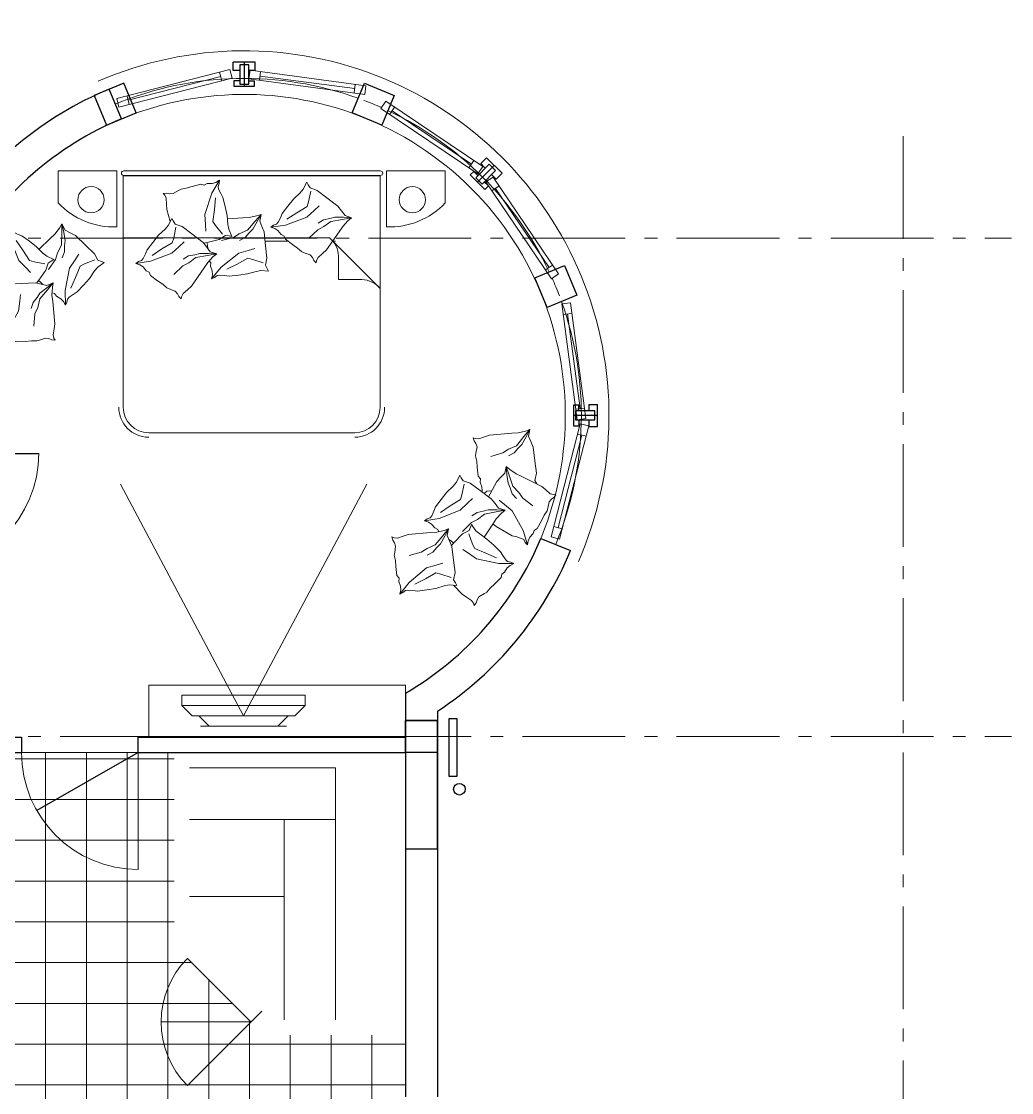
# Model space of a CAD drawing. Header units: millimetres. Extents: x -133165 to 20117, y 15722 to 63536.
# Drawn here: x -76348 to -68638, y 29798 to 38139 of the extents above; entities that cross this region are included whole.
import ezdxf

# ---------------------------------------------------------------- set-up
doc = ezdxf.new("R2010")
doc.units = ezdxf.units.MM
doc.linetypes.add('GOST2.303 5', pattern=[24, 20, -1.5, 1, -1.5])
doc.linetypes.add('GOST2.303 6', pattern=[12, 8, -1.5, 1, -1.5])
doc.layers.get('0').update_dxf_attribs({"lineweight": 15})
for name, color, linetype, lineweight in [('axis', 7, 'GOST2.303 5', 9), ('Furniture', 28, 'Continuous', 9), ('hatch', 8, 'Continuous', 5), ('v', 140, 'Continuous', 20), ('wall', 5, 'Continuous', 60)]:
    doc.layers.add(name, color=color, linetype=linetype, lineweight=lineweight)
doc.layers.add('cornice', color=251, linetype='Continuous')
doc.layers.add('windows', color=8, linetype='Continuous')
pattern_1 = [(0, (161012.64, 171779.28), (0, 317.5), []), (90, (161012.64, 171779.28), (-317.5, 2e-14), [])]

# ---------------------------------------------------------------- blocks, each defined once
blk = doc.blocks.new('fitnessokna')
at = {"layer": 'v'}
for p, q in [((29.7, 62), (-8.3, 5.6)), ((-8.3, 5.6), (746.1, -503.3)), ((29.7, 62), (784.2, -446.9)), ((98.5, 15.6), (60.5, -40.8)), ((79.5, -12.6), (696.3, -428.7)), ((715.3, -400.5), (677.3, -456.9)), ((784.2, -446.9), (746.1, -503.3))]:
    blk.add_line(p, q, dxfattribs=at)
blk = doc.blocks.new('7')
for p, q in [((34743, 36929), (34731, 36879)), ((34731, 36879), (34733, 36830)), ((34766, 36902), (34743, 36929)), ((34810, 36871), (34766, 36902)), ((34901, 36854), (34810, 36871)), ((34722, 36776), (34660, 36700)), ((34733, 36830), (34722, 36776)), ((34981, 36836), (34901, 36854)), ((35296, 36689), (34981, 36836)), ((34608, 36586), (34566, 36499)), ((34634, 36666), (34608, 36586)), ((34660, 36700), (34634, 36666)), ((35021, 36494), (34832, 36541)), ((35436, 36549), (35263, 36484)), ((35384, 36643), (35296, 36689)), ((35497, 36609), (35384, 36643)), ((35571, 36596), (35436, 36549)), ((35571, 36596), (35464, 36527)), ((35571, 36596), (35497, 36609)), ((35500, 36516), (35571, 36596)), ((33829, 36345), (33961, 36399)), ((33961, 36399), (34096, 36432)), ((34096, 36432), (34168, 36459)), ((34144, 36245), (34257, 36374)), ((34168, 36459), (34268, 36526)), ((34268, 36526), (34268, 36481)), ((34268, 36481), (34270, 36423)), ((34270, 36423), (34347, 36338)), ((34566, 36499), (34511, 36373)), ((34511, 36373), (34519, 36319)), ((35127, 36500), (35021, 36494)), ((35177, 36406), (35078, 36409)), ((35263, 36484), (35127, 36500)), ((35270, 36438), (35177, 36406)), ((35347, 36458), (35270, 36438)), ((35464, 36527), (35347, 36458)), ((35476, 36335), (35489, 36428)), ((35489, 36428), (35500, 36516)), ((32872, 36224), (32860, 36173)), ((32896, 36196), (32872, 36224)), ((33575, 36199), (33639, 36244)), ((33639, 36244), (33695, 36288)), ((33695, 36288), (33829, 36345)), ((34088, 36193), (34144, 36245)), ((34347, 36338), (34424, 36162)), ((34488, 36276), (34477, 36199)), ((34519, 36319), (34488, 36276)), ((34808, 36180), (34893, 36204)), ((34893, 36204), (34962, 36286)), ((34962, 36286), (34909, 36170)), ((34962, 36286), (34935, 36146)), ((34962, 36286), (34986, 36215)), ((34986, 36215), (35037, 36107)), ((35393, 36135), (35476, 36335)), ((32852, 36071), (32790, 35994)), ((32862, 36125), (32852, 36071)), ((32860, 36173), (32862, 36125)), ((32939, 36166), (32896, 36196)), ((33030, 36149), (32939, 36166)), ((33111, 36130), (33030, 36149)), ((33425, 35983), (33111, 36130)), ((33438, 36189), (33489, 36194)), ((33482, 36140), (33438, 36189)), ((33438, 36189), (33655, 36106)), ((33509, 36088), (33482, 36140)), ((33489, 36194), (33538, 36185)), ((33522, 36010), (33509, 36088)), ((33538, 36185), (33575, 36199)), ((33655, 36106), (34003, 36052)), ((33718, 36175), (33901, 36188)), ((33901, 36188), (34088, 36193)), ((34003, 36052), (34154, 36089)), ((34154, 36089), (34257, 36113)), ((34424, 36162), (34510, 35963)), ((34450, 36145), (34438, 36131)), ((34477, 36199), (34450, 36145)), ((34454, 36092), (34459, 36092)), ((34459, 36092), (34507, 36102)), ((34488, 36015), (34532, 36042)), ((34507, 36102), (34544, 36088)), ((34532, 36042), (34718, 36154)), ((34544, 36088), (34574, 36067)), ((34718, 36154), (34808, 36180)), ((34858, 36044), (34850, 35964)), ((34909, 36170), (34858, 36044)), ((34935, 36146), (34897, 35965)), ((35037, 36107), (35094, 36027)), ((35318, 35958), (35393, 36135)), ((32737, 35880), (32695, 35794)), ((32763, 35960), (32737, 35880)), ((32790, 35994), (32763, 35960)), ((33513, 35938), (33425, 35983)), ((33627, 35904), (33513, 35938)), ((33552, 35967), (33522, 36010)), ((33547, 35928), (33552, 35967)), ((33701, 35891), (33566, 35843)), ((33701, 35891), (33594, 35821)), ((33701, 35891), (33627, 35904)), ((33630, 35810), (33701, 35891)), ((34212, 35888), (34113, 35885)), ((34305, 35858), (34212, 35888)), ((34510, 35963), (34524, 35871)), ((34524, 35871), (34536, 35783)), ((34641, 35784), (34603, 35883)), ((34850, 35964), (34832, 35868)), ((34832, 35868), (34849, 35771)), ((34897, 35965), (34932, 35832)), ((35094, 36027), (35286, 35737)), ((35240, 35814), (35242, 35872)), ((35242, 35872), (35318, 35958)), ((32695, 35794), (32640, 35667)), ((33150, 35789), (32962, 35836)), ((33257, 35794), (33150, 35789)), ((33307, 35701), (33208, 35703)), ((33393, 35779), (33257, 35794)), ((33399, 35732), (33307, 35701)), ((33566, 35843), (33393, 35779)), ((33477, 35752), (33399, 35732)), ((33594, 35821), (33477, 35752)), ((33606, 35629), (33619, 35722)), ((33619, 35722), (33630, 35810)), ((33644, 35702), (33622, 35747)), ((33658, 35661), (33644, 35702)), ((33848, 35715), (33663, 35662)), ((33963, 35709), (33848, 35715)), ((34056, 35798), (33869, 35749)), ((34009, 35744), (33963, 35709)), ((34043, 35773), (34009, 35744)), ((34055, 35653), (34043, 35773)), ((34163, 35794), (34056, 35798)), ((34298, 35811), (34163, 35794)), ((34473, 35749), (34298, 35811)), ((34382, 35839), (34305, 35858)), ((34500, 35771), (34382, 35839)), ((34608, 35703), (34473, 35749)), ((34608, 35703), (34500, 35771)), ((34608, 35703), (34534, 35689)), ((34536, 35783), (34608, 35703)), ((34699, 35640), (34641, 35784)), ((34932, 35832), (34942, 35726)), ((34942, 35726), (35017, 35547)), ((35240, 35806), (35240, 35814)), ((35286, 35737), (35316, 35661)), ((32618, 35570), (32606, 35493)), ((32649, 35614), (32618, 35570)), ((32640, 35667), (32649, 35614)), ((32753, 35476), (33100, 35535)), ((33100, 35535), (33252, 35499)), ((33522, 35430), (33606, 35629)), ((33663, 35662), (33609, 35647)), ((33905, 35499), (33933, 35668)), ((34080, 35580), (34055, 35653)), ((34139, 35455), (34080, 35580)), ((34334, 35607), (34117, 35503)), ((34421, 35654), (34334, 35607)), ((34360, 35551), (34337, 35609)), ((34431, 35427), (34360, 35551)), ((34534, 35689), (34421, 35654)), ((34692, 35287), (34699, 35640)), ((35316, 35661), (35346, 35573)), ((35346, 35573), (35383, 35535)), ((35383, 35535), (35414, 35515)), ((32537, 35391), (32753, 35476)), ((32580, 35440), (32537, 35391)), ((32537, 35391), (32588, 35386)), ((32606, 35493), (32580, 35440)), ((32588, 35386), (32637, 35396)), ((32637, 35396), (32674, 35382)), ((32674, 35382), (32738, 35338)), ((32817, 35408), (32999, 35398)), ((32999, 35398), (33187, 35395)), ((33187, 35395), (33243, 35343)), ((33252, 35499), (33355, 35476)), ((33448, 35253), (33522, 35430)), ((33778, 35407), (33731, 35502)), ((33844, 35267), (33778, 35407)), ((33900, 35422), (33905, 35499)), ((34015, 35274), (33900, 35422)), ((34182, 35318), (34139, 35455)), ((34506, 35303), (34431, 35427)), ((35169, 35369), (35094, 35331)), ((35199, 35400), (35169, 35369)), ((35265, 35473), (35199, 35400)), ((35317, 35491), (35265, 35473)), ((35365, 35496), (35317, 35491)), ((35414, 35515), (35365, 35496)), ((32738, 35338), (32795, 35295)), ((32795, 35295), (32930, 35239)), ((32930, 35239), (33062, 35187)), ((33243, 35343), (33358, 35215)), ((33371, 35166), (33448, 35253)), ((34107, 35032), (33844, 35267)), ((34121, 35125), (34015, 35274)), ((34222, 35179), (34182, 35318)), ((34557, 35253), (34506, 35303)), ((34610, 35195), (34557, 35253)), ((34639, 35061), (34692, 35287)), ((34843, 35204), (34805, 35168)), ((34897, 35204), (34843, 35204)), ((35014, 35277), (34897, 35204)), ((35094, 35331), (35014, 35277)), ((33062, 35187), (33198, 35155)), ((33198, 35155), (33270, 35130)), ((33270, 35130), (33371, 35064)), ((33327, 35092), (33373, 34903)), ((33370, 35109), (33371, 35166)), ((33371, 35064), (33370, 35109)), ((34309, 34917), (34107, 35032)), ((34224, 35107), (34222, 35179)), ((34230, 35030), (34224, 35107)), ((34630, 35161), (34610, 35195)), ((34627, 35111), (34630, 35161)), ((34639, 35061), (34627, 35111)), ((34681, 35111), (34639, 35061)), ((34730, 35145), (34681, 35111)), ((34805, 35168), (34730, 35145)), ((33373, 34903), (33409, 34829)), ((34065, 34865), (34118, 34869)), ((34118, 34869), (34186, 34908)), ((34186, 34908), (34244, 34920)), ((34242, 34992), (34230, 35030)), ((34280, 34960), (34242, 34992)), ((34244, 34920), (34309, 34917)), ((34309, 34917), (34280, 34960)), ((33409, 34829), (33452, 34747)), ((33452, 34747), (33456, 34694)), ((33496, 34681), (33533, 34713)), ((33533, 34713), (33581, 34738)), ((33581, 34738), (33679, 34738)), ((33679, 34738), (33723, 34738)), ((33723, 34738), (33801, 34768)), ((33801, 34768), (33895, 34789)), ((33895, 34789), (34028, 34825)), ((34028, 34825), (34065, 34865)), ((33456, 34694), (33449, 34659)), ((33449, 34659), (33496, 34681))]:
    blk.add_line(p, q)
blk = doc.blocks.new('A$C572B1103')
for p, q in [((502.1, 919), (482.8, 886.7)), ((502.1, 919), (500.4, 847.5)), ((502.1, 919), (515.5, 856.6)), ((527, 871.5), (502.1, 919)), ((26.1, 832), (56, 857.1)), ((56, 857.1), (71.9, 882.1)), ((71.9, 882.1), (81.8, 913.3)), ((81.8, 913.3), (96.9, 892.5)), ((81.8, 913.3), (101.1, 798.8)), ((96.9, 892.5), (105.3, 869.1)), ((105.3, 869.1), (120.9, 857.1)), ((120.9, 857.1), (156.5, 840.9)), ((156.5, 840.9), (189.8, 827.8)), ((446.8, 839.7), (410.1, 806.5)), ((482.8, 886.7), (446.8, 839.7)), ((500.4, 847.5), (499.7, 755)), ((515.5, 856.6), (527.1, 789.6)), ((566.4, 850.7), (527, 871.5)), ((607.5, 828.4), (566.4, 850.7)), ((-49.4, 741.1), (-9.6, 797.4)), ((-9.6, 797.4), (15.3, 807.7)), ((15.3, 807.7), (26.1, 832)), ((101.1, 798.8), (166.3, 635.1)), ((146.8, 789.3), (198.7, 714)), ((189.8, 827.8), (248.3, 784.8)), ((248.3, 784.8), (305.1, 741.5)), ((410.1, 806.5), (323.7, 722.6)), ((499.7, 755), (468.4, 694.2)), ((527.1, 789.6), (522.8, 749.9)), ((686, 753.8), (607.5, 828.4)), ((755.5, 687.5), (686, 753.8)), ((-110.6, 648.5), (-102.8, 668.9)), ((-102.8, 668.9), (-75.5, 700.7)), ((-75.5, 700.7), (-49.4, 741.1)), ((198.7, 714), (248.7, 634.5)), ((305.1, 741.5), (353.9, 691.9)), ((353.9, 691.9), (383.5, 667.8)), ((383.5, 667.8), (437.9, 641.8)), ((468.4, 694.2), (452.2, 643.5)), ((521.1, 701), (502.5, 655.4)), ((522.8, 749.9), (521.1, 701)), ((605.5, 639.5), (634.4, 683.7)), ((782.3, 636.6), (755.5, 687.5)), ((-147.5, 583.8), (-127.2, 602.4)), ((-127.2, 602.4), (-110.6, 648.5)), ((166.3, 635.1), (220.8, 579.8)), ((248.7, 634.5), (285.4, 623.8)), ((285.4, 623.8), (369.8, 607.7)), ((394.1, 614.9), (377, 559.9)), ((418.3, 630.4), (394.1, 614.9)), ((452.2, 643.5), (396.9, 563.9)), ((437.9, 641.8), (418.3, 630.4)), ((562, 575.2), (605.5, 639.5)), ((608.3, 503.5), (642.9, 590.8)), ((642.9, 590.8), (677, 608)), ((677, 608), (757.1, 639.1)), ((781.5, 582.5), (830.3, 618)), ((809, 625.7), (782.3, 636.6)), ((830.3, 618), (809, 625.7)), ((-187.4, 553.9), (-168.8, 572.2)), ((-169.4, 551), (-187.4, 553.9)), ((-145.1, 540.3), (-169.4, 551)), ((-168.8, 572.2), (-147.5, 583.8)), ((-114.2, 505.8), (-145.1, 540.3)), ((-85.6, 476.3), (-114.2, 505.8)), ((220.8, 579.8), (257.3, 541.6)), ((377, 559.9), (320.8, 482)), ((527.7, 402.4), (562, 575.2)), ((570.9, 420), (608.3, 503.5)), ((717.8, 495.8), (756.8, 553.5)), ((756.8, 553.5), (781.5, 582.5)), ((-4.7, 422.4), (-85.6, 476.3)), ((-10.6, 447.6), (10.5, 439.5)), ((3.1, 388.9), (-10.6, 447.6)), ((10.5, 439.5), (37.8, 430.3)), ((37.8, 430.3), (91.5, 451.3)), ((91.5, 451.3), (187.3, 456.1)), ((187.3, 456.1), (295.5, 461.1)), ((295.5, 461.1), (341.3, 451.2)), ((320.8, 482), (304.2, 459.2)), ((319.4, 480.1), (336.2, 466.7)), ((383.6, 422.3), (331, 379.2)), ((336.2, 466.7), (353.5, 448.3)), ((341.3, 451.2), (384.6, 441.1)), ((434.6, 460.8), (383.6, 422.3)), ((384.6, 441.1), (434.6, 460.8)), ((434.6, 460.8), (389.1, 405.6)), ((428, 423.7), (424.5, 364.6)), ((434.6, 460.8), (428, 423.7)), ((620.3, 390), (669.9, 442.9)), ((669.9, 442.9), (717.8, 495.8)), ((-5.4, 281.6), (2.8, 350.8)), ((2.8, 350.8), (3.1, 388.9)), ((98.8, 339.9), (58.6, 415.8)), ((113.4, 304.5), (98.8, 339.9)), ((173.5, 316.9), (180.5, 369.3)), ((308.3, 346.4), (277.6, 308.2)), ((331, 379.2), (308.3, 346.4)), ((329.1, 335.1), (313, 268.7)), ((389.1, 405.6), (329.1, 335.1)), ((424.5, 364.6), (430.6, 315.5)), ((425.6, 382.1), (445, 377.9)), ((445, 377.9), (460, 356)), ((460, 356), (494, 336.8)), ((494, 336.8), (514.2, 315.1)), ((529.6, 286.2), (527.7, 402.4)), ((540.6, 309.4), (544.6, 334)), ((544.6, 334), (557.9, 348.6)), ((557.9, 348.6), (589.9, 371.1)), ((589.9, 371.1), (620.3, 390)), ((-3.7, 210.3), (-5.4, 281.6)), ((82.5, 215.9), (113.4, 304.5)), ((164.4, 239.8), (173.5, 316.9)), ((277.6, 308.2), (261.8, 261.6)), ((313, 268.7), (292.2, 219.7)), ((430.6, 315.5), (445.8, 142.4)), ((514.2, 315.1), (529.6, 286.2)), ((529.6, 286.2), (540.6, 309.4)), ((-0.8, 137.8), (-3.7, 210.3)), ((56.2, 128.3), (82.5, 215.9)), ((77.3, 86.7), (164.4, 239.8)), ((292.2, 219.7), (282, 123.3)), ((9.9, 103.6), (-0.8, 137.8)), ((0, 0), (77.3, 86.7)), ((19.4, 65.7), (9.9, 103.6)), ((440.6, 101.6), (433, 55.9)), ((445.8, 142.4), (440.6, 101.6)), ((0, 0), (6.8, 24.8)), ((30.5, 11.8), (0, 0)), ((6.8, 24.8), (19.8, 46)), ((19.8, 46), (19.4, 65.7)), ((59.9, 15), (30.5, 11.8)), ((98.3, 7.3), (59.9, 15)), ((123.9, 14.1), (98.3, 7.3)), ((147.6, 1.1), (123.9, 14.1)), ((216.4, 5.2), (147.6, 1.1)), ((264.3, 10), (216.4, 5.2)), ((306.2, 8.6), (264.3, 10)), ((326.9, 15.2), (306.2, 8.6)), ((373.3, 31.1), (326.9, 15.2)), ((400.5, 26.8), (373.3, 31.1)), ((422.9, 17.5), (400.5, 26.8)), ((448.8, 14.5), (422.9, 17.5)), ((433, 55.9), (439.8, 30.2)), ((439.8, 30.2), (448.8, 14.5))]:
    blk.add_line(p, q)
blk = doc.blocks.new('A$C76490E52')
at = {"layer": 'Furniture', "ltscale": 100}
for p, q in [((364.8, 414.5), (392.1, 468.2)), ((392.1, 468.2), (403, 448.5)), ((403, 448.5), (418, 423.9)), ((418, 423.9), (472.6, 405.5)), ((244.8, 282.1), (289.3, 337.8)), ((289.3, 337.8), (340, 385.4)), ((340, 385.4), (364.8, 414.5)), ((406.6, 315.4), (424.6, 399.4)), ((472.6, 405.5), (549.1, 347.5)), ((549.1, 347.5), (635.2, 281.9)), ((200.4, 224.6), (244.8, 282.1)), ((314.4, 230.9), (395, 278.9)), ((395, 278.9), (406.6, 315.4)), ((449.1, 249.8), (488.1, 285.4)), ((635.2, 281.9), (663.9, 244.8)), ((169.5, 156.4), (186.6, 191.6)), ((186.6, 191.6), (200.4, 224.6)), ((227.4, 135.2), (392.5, 196.6)), ((237.9, 180.7), (314.4, 230.9)), ((392.5, 196.6), (449.1, 249.8)), ((523.2, 176.2), (481.1, 150.6)), ((571.2, 185.7), (523.2, 176.2)), ((609.8, 196.3), (571.2, 185.7)), ((671.2, 179.1), (580, 163.7)), ((677.7, 195.5), (609.8, 196.3)), ((663.9, 244.8), (690.6, 209.3)), ((741.5, 192.2), (671.2, 179.1)), ((712.7, 168), (672, 124.9)), ((741.5, 192.2), (677.7, 195.5)), ((690.6, 209.3), (741.5, 192.2)), ((741.5, 192.2), (712.7, 168)), ((112.4, 118.5), (227.4, 135.2)), ((112.4, 118.5), (133.6, 133.2)), ((143.4, 108), (112.4, 118.5)), ((133.6, 133.2), (157.2, 141)), ((168, 91.5), (143.4, 108)), ((157.2, 141), (169.5, 156.4)), ((192.4, 61), (168, 91.5)), ((477.5, 99.1), (407.7, 31.8)), ((524.9, 123.1), (477.5, 99.1)), ((580, 163.7), (524.9, 123.1)), ((645.1, 83.4), (545.4, -58.9)), ((672, 124.9), (645.1, 83.4)), ((245.5, 10.2), (67.7, 10.2)), ((216.4, 49.6), (192.4, 61)), ((226.2, 24.5), (216.4, 49.6)), ((281.6, -16.6), (226.2, 24.5)), ((615.4, 10.2), (593.8, 10.2)), ((321.4, -43.7), (281.6, -16.6)), ((352.5, -71.7), (321.4, -43.7)), ((372.7, -79.9), (352.5, -71.7)), ((418.4, -97.6), (372.7, -79.9)), ((545.4, -58.9), (515.3, -86.8)), ((436.5, -118.3), (418.4, -97.6)), ((447.6, -139.8), (436.5, -118.3)), ((465.5, -158.8), (447.6, -139.8)), ((468.8, -141), (465.5, -158.8)), ((480.1, -117), (468.8, -141)), ((515.3, -86.8), (480.1, -117))]:
    blk.add_line(p, q, dxfattribs=at)
at = {"layer": 'Furniture', "ltscale": 100, "rotation": 320.0000000002116}
blk.add_blockref('A$C572B1103', (-938.2, -163), dxfattribs=at)
blk = doc.blocks.new('тв1')
at = {"lineweight": 0}
for p, q in [((10002827.7, -9212417.7), (10001024.6, -9211458.9)), ((10002747.7, -9211937.7), (10002747.7, -9212897.7)), ((10002747.7, -9211937.7), (10002827.7, -9212017.7)), ((10002827.7, -9212017.7), (10002827.7, -9212817.7)), ((10002827.7, -9212070), (10002907.7, -9212150)), ((10002907.7, -9212083.1), (10002907.7, -9212752.2)), ((10002827.7, -9212417.7), (10001024.6, -9213376.4)), ((10002827.7, -9212765.3), (10002907.7, -9212685.3)), ((10002747.7, -9212897.7), (10002827.7, -9212817.7))]:
    blk.add_line(p, q, dxfattribs=at)
for p, q in [((10002667.7, -9212897.7), (10002667.7, -9211937.7)), ((10002667.7, -9211937.7), (10002747.7, -9211937.7)), ((10002747.7, -9211937.7), (10002747.7, -9212897.7)), ((10002747.7, -9212897.7), (10002667.7, -9212897.7))]:
    blk.add_line(p, q)

msp = doc.modelspace()

# ---------------------------------------------------------------- hatches: boundary and pattern name
at = {"layer": 'hatch', "lineweight": 0, "ltscale": 100}
h = msp.add_hatch(dxfattribs=at)
h.set_pattern_fill('NET', color=256, scale=100, style=0)
h.set_pattern_definition(pattern_1)
edge = h.paths.add_edge_path()
edge.add_arc((-74078.2, 22555), 6735.8, 87.04803, 91.08591, ccw=False)
edge.add_arc((-73278.2, 29043.1), 512.2, 150.83586, 152.22358, ccw=False)
edge.add_arc((-73645, 28966.9), 335.6, 75.84446, 103.85712, ccw=False)
edge.add_arc((-73570.2, 29250.3), 42.7, 1.71399, 80.21921, ccw=False)
edge.add_arc((-77421.6, 28954.3), 3905.3, -3.75315, 4.36524, ccw=False)
edge.add_line((-73524.6, 28698.6), (-73524.6, 28536.6))
edge.add_arc((-73584.6, 28536.6), 60, -90, 0, ccw=False)
edge.add_arc((-74370.3, 31463.6), 3088.5, 282.2257, 284.73733, ccw=False)
edge.add_line((-73716.3, 28445.1), (-73358, 28445.1))
edge.add_line((-73358, 28445.1), (-73358, 28570.1))
edge.add_line((-73358, 28570.1), (-73358, 28765.1))
edge.add_line((-73358, 28765.1), (-73358, 29765.1))
edge.add_line((-73358, 29765.1), (-73358, 30245.1))
edge.add_line((-73358, 30245.1), (-74458, 30245.1))
edge.add_line((-74458, 30245.1), (-74560.5, 30347.6))
edge.add_line((-74560.5, 30347.6), (-75055.5, 29852.6))
edge.add_arc((-74560.5, 30347.6), 700, 135, 225, ccw=False)
edge.add_line((-75055.5, 30842.5), (-75158, 30945.1))
edge.add_line((-75158, 30945.1), (-75158, 32445.1))
edge.add_line((-75158, 32445.1), (-75438, 32445.1))
edge.add_line((-75438, 32445.1), (-75438, 31535.1))
edge.add_arc((-75438, 32445.1), 910, 180, 270, ccw=False)
edge.add_line((-76348, 32445.1), (-76957.3, 32445.1))
edge.add_line((-76957.3, 32445.1), (-76957.3, 32144.6))
edge.add_arc((-77657.3, 32144.6), 700, 270, 360, ccw=False)
edge.add_line((-77657.3, 31444.6), (-77957.3, 31444.6))
edge.add_line((-77957.3, 31444.6), (-77957.3, 30870.1))
edge.add_arc((-77933.3, 30870.1), 24, 111.28435, 180, ccw=False)
edge.add_spline(control_points=[(-77942, 30892.4), (-77941.3, 30907.7), (-77939.9, 30923), (-77934.5, 30960.5), (-77929.6, 30982.4), (-77916.5, 31024.1), (-77908.4, 31043.9), (-77889.2, 31080.3), (-77878, 31096.9), (-77857.6, 31120.9), (-77849, 31129.4), (-77830.9, 31144.5), (-77821.3, 31151.1), (-77803.5, 31160.8), (-77795.5, 31164.4), (-77779, 31170.1), (-77770.6, 31172.2), (-77753.6, 31174.9), (-77744.9, 31175.4), (-77727.7, 31174.9), (-77719.2, 31173.9), (-77702.3, 31170.2), (-77693.9, 31167.6), (-77677.7, 31161), (-77669.8, 31156.9), (-77654.6, 31147.6), (-77647.2, 31142.3), (-77633.1, 31130.5), (-77626.4, 31124.1), (-77607.4, 31103.5), (-77596.1, 31088), (-77576.3, 31053.9), (-77567.7, 31035.3), (-77553.5, 30995.9), (-77547.8, 30975.1), (-77539.6, 30932.2), (-77537.1, 30910.2), (-77535.2, 30865.7), (-77535.8, 30843.4), (-77540.3, 30799.5), (-77544.1, 30777.9), (-77554.7, 30736.4), (-77561.6, 30716.5), (-77578.2, 30679.4), (-77587.9, 30662.1), (-77607.4, 30634.6), (-77616.7, 30623.6), (-77634.8, 30606.1), (-77643.3, 30599.1), (-77661.1, 30586.9), (-77670.4, 30581.7), (-77687.8, 30574.1), (-77695.8, 30571.4), (-77712.1, 30567.4), (-77720.4, 30566.1), (-77731.2, 30565.5), (-77733.8, 30565.4), (-77736.3, 30565.3), (-77742.7, 30565.3), (-77749, 30565.7), (-77761.7, 30567.3), (-77768, 30568.5), (-77780.4, 30571.8), (-77786.5, 30573.9), (-77801.2, 30579.9), (-77809.6, 30584.3), (-77825.8, 30594.5), (-77833.6, 30600.3), (-77848.4, 30613.2), (-77855.5, 30620.3), (-77874.9, 30642.5), (-77886.2, 30659), (-77906, 30695.3), (-77914.4, 30715), (-77928, 30756.5), (-77933.3, 30778.4), (-77939.2, 30816.3), (-77940.9, 30831.9), (-77941.7, 30847.6)], knot_values=[1.652411, 1.652411, 1.652411, 1.652411, 1.809197, 1.809197, 2.044335, 2.044335, 2.279473, 2.279473, 2.514611, 2.514611, 2.665282, 2.665282, 2.815953, 2.815953, 2.932731, 2.932731, 3.049508, 3.049508, 3.166286, 3.166286, 3.283063, 3.283063, 3.399841, 3.399841, 3.516618, 3.516618, 3.633396, 3.633396, 3.750173, 3.750173, 3.977251, 3.977251, 4.20433, 4.20433, 4.431408, 4.431408, 4.658486, 4.658486, 4.885564, 4.885564, 5.112642, 5.112642, 5.339721, 5.339721, 5.566799, 5.566799, 5.742268, 5.742268, 5.882368, 5.882368, 6.022469, 6.022469, 6.135685, 6.135685, 6.248902, 6.248902, 6.283185, 6.283185, 6.283185, 6.36965, 6.36965, 6.456114, 6.456114, 6.542579, 6.542579, 6.667283, 6.667283, 6.791987, 6.791987, 6.916691, 6.916691, 7.15183, 7.15183, 7.386968, 7.386968, 7.622106, 7.622106, 7.783006, 7.783006, 7.783006, 7.783006], degree=3, periodic=0)
edge.add_arc((-77933.3, 30870.1), 24, 180, 249.3651, ccw=False)
edge.add_line((-77957.3, 30870.1), (-77957.3, 30070.1))
edge.add_line((-77957.3, 30070.1), (-77904.8, 30070.1))
edge.add_line((-77904.8, 30070.1), (-77904.9, 30249.7))
edge.add_line((-77904.9, 30249.7), (-77785.7, 30249.8))
edge.add_line((-77785.7, 30249.8), (-77490.8, 30249.9))
edge.add_ellipse((-77490.7, 30069.9), major_axis=(255.1, 0.1), ratio=0.705489, start_angle=0, end_angle=90, ccw=False)
edge.add_ellipse((-77490.7, 30069.9), major_axis=(255.1, 0.1), ratio=0.705489, start_angle=270, end_angle=360, ccw=False)
edge.add_line((-77490.7, 29889.9), (-77785.5, 29889.8))
edge.add_line((-77785.5, 29889.8), (-77904.7, 29889.7))
edge.add_line((-77904.7, 29889.7), (-77904.8, 30070.1))
edge.add_line((-77904.8, 30070.1), (-77957.3, 30070.1))
edge.add_line((-77957.3, 30070.1), (-77957.3, 29502.2))
edge.add_line((-77957.3, 29502.2), (-77435.6, 29502.2))
edge.add_line((-77435.6, 29502.2), (-77386.9, 29494.6))
edge.add_line((-77386.9, 29494.6), (-77342.9, 29472.6))
edge.add_line((-77342.9, 29472.6), (-77307.6, 29438.2))
edge.add_line((-77307.6, 29438.2), (-77282.8, 29394.2))
edge.add_line((-77282.8, 29394.2), (-77269.9, 29345.3))
edge.add_line((-77269.9, 29345.3), (-77269.9, 29294.8))
edge.add_line((-77269.9, 29294.8), (-77282.8, 29245.9))
edge.add_line((-77282.8, 29245.9), (-77307.7, 29201.9))
edge.add_line((-77307.7, 29201.9), (-77342.9, 29167.6))
edge.add_line((-77342.9, 29167.6), (-77386.9, 29145.5))
edge.add_line((-77386.9, 29145.5), (-77435.6, 29138))
edge.add_line((-77435.6, 29138), (-77957.3, 29138))
edge.add_line((-77957.3, 29138), (-77957.3, 28570.1))
edge.add_line((-77957.3, 28570.1), (-76988, 28570.1))
edge.add_line((-76988, 28570.1), (-76988, 28445.1))
edge.add_line((-76988, 28445.1), (-76409.4, 28445.1))
edge.add_arc((-75508, 28320.1), 910, 90, 172.10474, ccw=False)
edge.add_line((-75508, 29230.1), (-75508, 28445.1))
edge.add_line((-75508, 28445.1), (-75024.3, 28445.1))
edge.add_arc((-74370.3, 31463.6), 3088.5, 255.26267, 257.7743, ccw=False)
edge.add_arc((-75156, 28536.7), 60, 178.60065, 269.98792, ccw=False)
edge.add_line((-75216, 28538.1), (-75216, 28698.6))
edge.add_arc((-71319, 28954.3), 3905.3, 175.63476, 183.75315, ccw=False)
edge.add_arc((-75170.4, 29250.3), 42.7, 99.78079, 178.28601, ccw=False)
edge.add_arc((-75095.6, 28966.9), 335.6, 76.14288, 104.15554, ccw=False)
edge.add_arc((-75462.5, 29043.1), 512.2, 24.43014, 29.16414, ccw=False)
edge.add_arc((-74643.4, 26776.9), 2503, 85.26593, 98.10131, ccw=False)
edge.add_arc((-74438.1, 29251.2), 20.3, 27.5483, 86.39005, ccw=False)
edge.add_arc((-74402.8, 29259.2), 17.3, 87.99591, 175.62822, ccw=False)
edge.add_arc((-74250.3, 28472), 818.8, 86.89017, 100.69313, ccw=False)
h = msp.add_hatch(dxfattribs=at)
h.set_pattern_fill('NET', color=256, scale=100, style=0)
h.set_pattern_definition(pattern_1)
h.paths.add_polyline_path([(-75438, 32445.1), (-76348, 32445.1, 0.13008), (-76228.9, 31994.9)])
h = msp.add_hatch(dxfattribs=at)
h.set_pattern_fill('NET', color=256, scale=100, style=0)
h.set_pattern_definition(pattern_1)
h.paths.add_polyline_path([(-75438, 31535.1), (-75438, 32445.1), (-76228.9, 31994.9, 0.269607)])
h = msp.add_hatch(dxfattribs=at)
h.set_pattern_fill('NET', color=256, scale=100, style=0)
h.set_pattern_definition(pattern_1)
h.paths.add_polyline_path([(-74560.5, 30347.6), (-75055.5, 30842.5, 0.198912), (-75260.5, 30347.6)])
h = msp.add_hatch(dxfattribs=at)
h.set_pattern_fill('NET', color=256, scale=100, style=0)
h.set_pattern_definition(pattern_1)
h.paths.add_polyline_path([(-75055.5, 29852.6), (-74560.5, 30347.6), (-75260.5, 30347.6, 0.198912)])

# ---------------------------------------------------------------- linework, layer by layer
at = {"layer": 'axis', "color": 147, "linetype": 'GOST2.303 6', "lineweight": 0, "ltscale": 100}
for p, q in [((-69483, 37246.2), (-69483, 16472)), ((-92846.3, 36450.1), (-68638, 36450.1)), ((-92846.3, 32570.1), (-68638, 32570.1))]:
    msp.add_line(p, q, dxfattribs=at)
at = {"layer": 'cornice', "ltscale": 50}
msp.add_lwpolyline([(-72958, 32709.7), (-72958, 32259.7), (-73018, 32259.7), (-73018, 32709.7)], close=True, dxfattribs=at)
at = {"layer": 'Furniture', "ltscale": 100}
for p, q in [((-76062.2, 36974.4), (-76062.2, 36725)), ((-75605, 36974.4), (-76062.2, 36974.4)), ((-75605, 36974.4), (-75605, 36539.1)), ((-75552.5, 36974.4), (-73552.5, 36974.4)), ((-73750.2, 36974.4), (-75354.8, 36974.4)), ((-73504.6, 36974.4), (-73047.3, 36974.4)), ((-73504.6, 36974.4), (-73504.6, 36539.1)), ((-73047.3, 36974.4), (-73047.3, 36725)), ((-75554.8, 35133.9), (-75554.8, 36936.2)), ((-75554.8, 36936.2), (-73554.8, 36936.2)), ((-75552.5, 36939.6), (-73552.5, 36939.6)), ((-73554.8, 36936.2), (-73554.8, 35133.9)), ((-74554.8, 36452.8), (-75554.8, 36452.8)), ((-73949.8, 36452.8), (-74554.8, 36452.8)), ((-73949.8, 36452.8), (-73554.8, 36057.7)), ((-73879.9, 36309.8), (-73879.9, 36127.7)), ((-73697.8, 36127.7), (-73879.9, 36127.7)), ((-73752.5, 34936.2), (-75357.1, 34936.2))]:
    msp.add_line(p, q, dxfattribs=at)
msp.add_lwpolyline([(-73357.1, 32570.1), (-73357.1, 32970.1), (-75357.1, 32970.1), (-75357.1, 32570.1)], close=True, dxfattribs=at)
for points in [[(-75038, 32325.1), (-73903, 32325.1), (-73903, 30365.1)], [(-75038, 31925.1), (-74303, 31925.1), (-74303, 30965.1)], [(-73903, 31925.1), (-74303, 31925.1), (-74303, 31022.9)], [(-75038, 31325.1), (-74303, 31325.1), (-74303, 30365.1)]]:
    msp.add_lwpolyline(points, dxfattribs=at)
for centre in [(-75805.6, 36750.4), (-73303.9, 36750.4)]:
    msp.add_circle(centre, 102.4, dxfattribs=at)
for centre, radius, start, end in [((-75552.5, 36957), 17.4, 90, 270), ((-73552.5, 36957), 17.4, 270, 90), ((-75629.8, 37133.4), 594.9, 223.36295, 272.39023), ((-73479.8, 37133.4), 594.9, 267.60977, 316.63705), ((-74061.3, 36309.7), 181.4, 359.97011, 52.08776), ((-73697.9, 35946.3), 181.4, 37.91224, 90.02989), ((-75357.1, 35133.9), 232.7, 180, 270), ((-75357.1, 35133.9), 197.7, 180, 270), ((-73752.5, 35133.9), 197.7, 270, 0), ((-73752.5, 35133.9), 232.7, 270, 0)]:
    msp.add_arc(centre, radius, start, end, dxfattribs=at)
at = {"layer": 'hatch', "lineweight": 25, "ltscale": 100}
for p, q in [((-77118, 34775.1), (-76213, 34775.1)), ((-75438, 32445.1), (-76228.9, 31994.9))]:
    msp.add_line(p, q, dxfattribs=at)
at = {"layer": 'hatch', "lineweight": 0, "ltscale": 100}
msp.add_line((-74560.5, 30347.6), (-75260.5, 30347.6), dxfattribs=at)
at = {"layer": 'wall', "color": 5, "lineweight": -2, "ltscale": 100}
for p, q in [((-74528, 37820.1), (-74698, 37820.1)), ((-74698, 37755.1), (-74698, 37820.1)), ((-74613, 37820.1), (-74613, 37635.1)), ((-74528, 37755.1), (-74528, 37820.1)), ((-74648, 37755.1), (-74698, 37755.1)), ((-74528, 37755.1), (-74578, 37755.1)), ((-74648, 37675.1), (-74693, 37675.1)), ((-74578, 37675.1), (-74533, 37675.1)), ((-75569.7, 37379.8), (-75665.4, 37610.7)), ((-72771.9, 37031.3), (-72726, 37077.3)), ((-72726, 37077.3), (-72605.8, 36957.1)), ((-72793.2, 36939.4), (-72825, 36971.2)), ((-72665.9, 37017.2), (-72796.7, 36886.4)), ((-72771.9, 37031.3), (-72736.6, 36996)), ((-72651.7, 36911.1), (-72605.8, 36957.1)), ((-72743.7, 36889.9), (-72711.8, 36858.1)), ((-72687.1, 36946.5), (-72651.7, 36911.1)), ((-72008, 35105.1), (-72008, 35150.1)), ((-71928, 35155.1), (-71863, 35155.1)), ((-71928, 35105.1), (-71928, 35155.1)), ((-71863, 34985.1), (-71863, 35155.1)), ((-71863, 35070.1), (-72048, 35070.1)), ((-72008, 35035.1), (-72008, 34990.1)), ((-71928, 34985.1), (-71928, 35035.1)), ((-71928, 34985.1), (-71863, 34985.1)), ((-72303.3, 34113.4), (-72072.3, 34017.7)), ((-73358, 32907.9), (-73358, 32695.1)), ((-73108, 32768.4), (-73108, 29765.1)), ((-76988, 32565.1), (-76348, 32565.1)), ((-75438, 32565.1), (-73358, 32565.1)), ((-75438, 32445.1), (-75438, 32565.1)), ((-76988, 32445.1), (-76348, 32445.1)), ((-75438, 32445.1), (-73358, 32445.1)), ((-73358, 32445.1), (-73358, 29765.1))]:
    msp.add_line(p, q, dxfattribs=at)
for points in [[(-74578, 37650.1), (-74578, 37800.1), (-74648, 37800.1), (-74648, 37650.1)], [(-75549.9, 37658.6), (-75780.9, 37562.9), (-75685.2, 37331.9), (-75454.2, 37427.6)], [(-73676.1, 37658.6), (-73445.1, 37562.9), (-73540.8, 37331.9), (-73771.8, 37427.6)], [(-72810.8, 36921.7), (-72704.8, 37027.8), (-72655.3, 36978.3), (-72761.3, 36872.2)], [(-72120.2, 36237.9), (-72024.5, 36007), (-72255.5, 35911.3), (-72351.1, 36142.3)], [(-72033, 35035.1), (-71883, 35035.1), (-71883, 35105.1), (-72033, 35105.1)], [(-73358, 32695.1), (-73108, 32695.1), (-73108, 32445.1), (-73358, 32445.1)], [(-73108, 31695.1), (-73108, 32695.1), (-73358, 32695.1), (-73358, 31695.1)]]:
    msp.add_lwpolyline(points, close=True, dxfattribs=at)
for points in [[(-74693, 37675.1), (-74693, 37635.1), (-74533, 37635.1), (-74533, 37675.1)], [(-72711.8, 36858.1), (-72740.1, 36829.8), (-72853.3, 36942.9), (-72825, 36971.2)], [(-72008, 35150.1), (-72048, 35150.1), (-72048, 34990.1), (-72008, 34990.1)], [(-76348, 32565.1), (-76348, 32445.1)]]:
    msp.add_lwpolyline(points, dxfattribs=at)
msp.add_circle((-72938, 32159.7), 45, dxfattribs=at)
at = {"layer": 'wall', "color": 4, "lineweight": 20, "ltscale": 100}
for radius, start, end in [(2840, 67.5, 113.58589), (2625, 70.2294, 112.5), (2840, 22.5, 67.5), (2500, 69.20001, 115), (2625, 65.98168, 69.20001), (2500, 20.79999, 69.20001), (2625, 25.2294, 64.7706), (2625, 20.79999, 24.01832), (2840, 336.41411, 22.5), (2500, 335, 20.79999), (2625, 337.5, 19.7706)]:
    msp.add_arc((-74613, 35070.1), radius, start, end, dxfattribs=at)
at = {"layer": 'wall', "color": 5, "lineweight": -2, "ltscale": 100}
for radius, start, end in [(2750, 112.5, 146.81989), (2500, 112.5, 149.86759), (2500, 300.13241, 337.5), (2750, 303.18011, 337.5)]:
    msp.add_arc((-74613, 35070.1), radius, start, end, dxfattribs=at)
at = {"layer": 'windows', "lineweight": 0, "ltscale": 100}
for p, q in [((-76348, 32445.1), (-76348, 32445.1)), ((-75438, 32445.1), (-76348, 32445.1)), ((-75438, 32445.1), (-75438, 31535.1)), ((-75055.5, 30842.5), (-74560.5, 30347.6)), ((-74475.7, 30432.4), (-75055.5, 29852.6))]:
    msp.add_line(p, q, dxfattribs=at)
for centre, radius, start, end in [((-77123, 34775.1), 910, 270, 0), ((-75438, 32445.1), 910, 180, 270), ((-74560.5, 30347.6), 700, 135, 225)]:
    msp.add_arc(centre, radius, start, end, dxfattribs=at)

# ---------------------------------------------------------------- block references
at = {"layer": 'Furniture', "ltscale": 100}
for name, p in [('A$C76490E52', (-74518.4, 36417.7)), ('A$C572B1103', (-76534.5, 35642.1))]:
    msp.add_blockref(name, p, dxfattribs=at)
at = {"layer": 'Furniture', "ltscale": 100, "xscale": 0.5000000000242611, "yscale": 0.5000000000291038, "zscale": 0.5, "rotation": 29.9999999983949}
msp.add_blockref('7', (-78641.6, 10220.8), dxfattribs=at)
at = {"layer": 'Furniture', "ltscale": 100, "rotation": 270}
msp.add_blockref('тв1', (9137799.3, 10035558.7), dxfattribs=at)
at = {"layer": 'v', "lineweight": 25, "xscale": -1}
for p, rotation in [((-73684.7, 37571.6), 318.4000295753913), ((-72227.2, 36142.5), 270), ((-72220.4, 34134.4), 221.599970423491)]:
    msp.add_blockref('fitnessokna', p, dxfattribs=dict(at, rotation=rotation))
at = {"layer": 'v', "lineweight": 25}
for p, rotation in [((-75579.4, 37473.7), 48.40002957616314), ((-72139.3, 35928.5), 311.5999704248514)]:
    msp.add_blockref('fitnessokna', p, dxfattribs=dict(at, rotation=rotation))
msp.add_blockref('fitnessokna', (-73540.5, 37455.9), dxfattribs=at)

doc.saveas('drawing.dxf')
